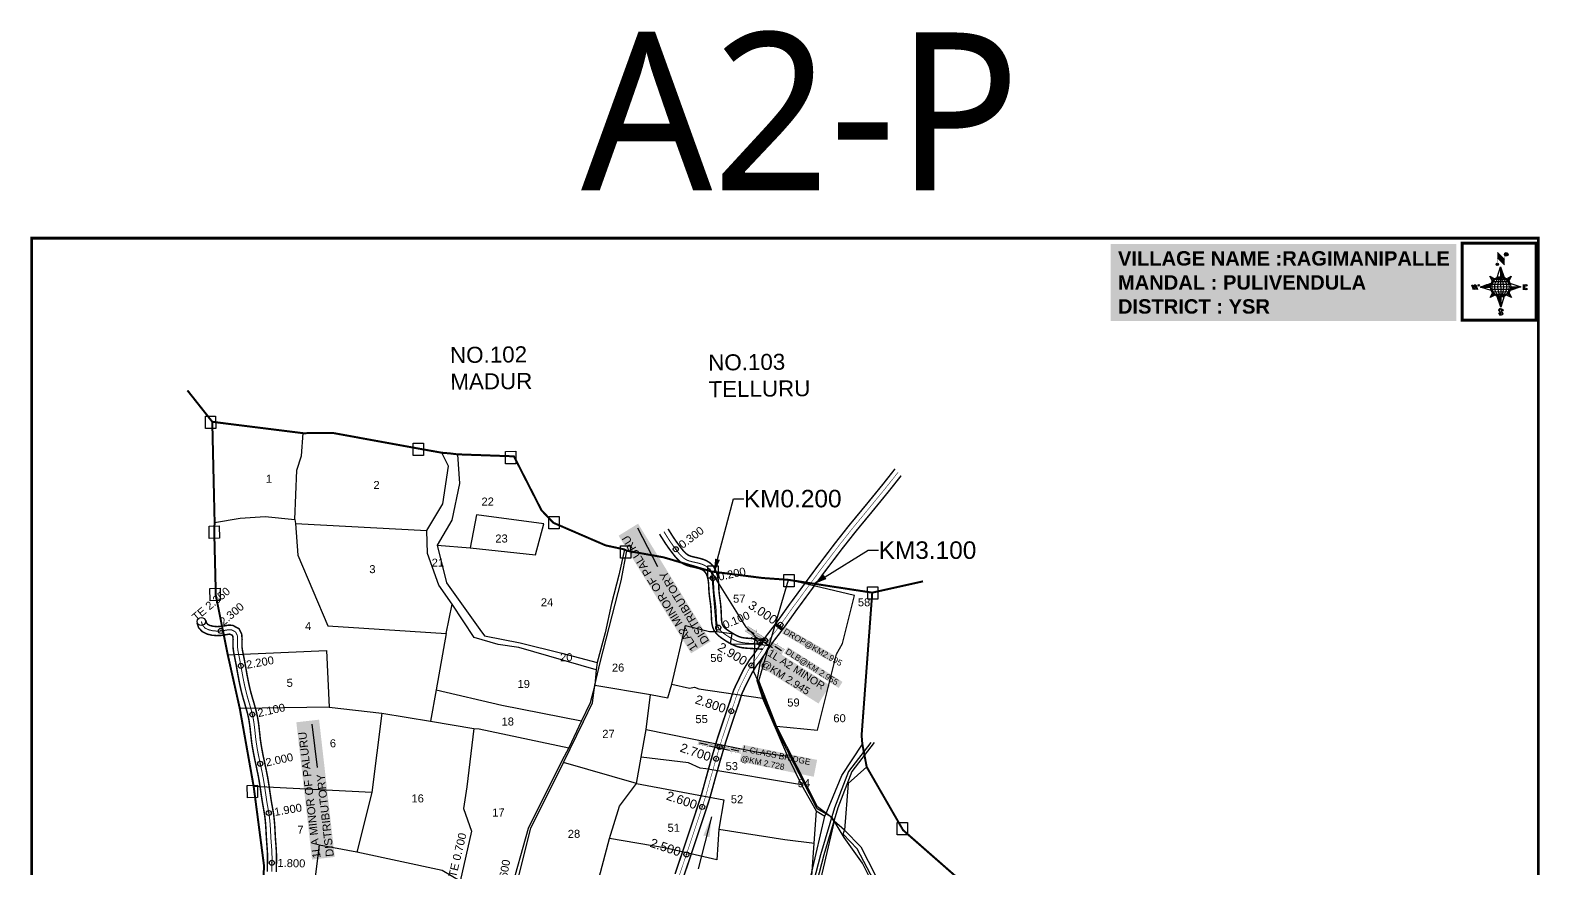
# Model space of a CAD drawing. Header units: millimetres. Extents: x 200439 to 226687, y 1597310 to 1606333.
# Drawn here: x 200439 to 203462, y 1603828 to 1605506 of the extents above; entities that cross this region are included whole.
import ezdxf
from ezdxf import colors
from ezdxf.entities.mleader import LeaderData, LeaderLine
from ezdxf.enums import TextEntityAlignment as Align
from ezdxf.math import Vec2, Vec3

# ---------------------------------------------------------------- set-up
doc = ezdxf.new("R2010")
doc.units = ezdxf.units.MM
doc.header["$PDMODE"] = 32
doc.header["$PDSIZE"] = 10
doc.linetypes.add('ACAD_ISO02W100', pattern=[15, 12, -3])
doc.linetypes.add('HIDDEN2', pattern=[0.1875, 0.125, -0.0625])
for name, color, linetype in [('AQUADUCT', 1, 'Continuous'), ('bord', 1, 'Continuous'), ('BOUNDRY STONES', 240, 'Continuous'), ('CADAS', 1, 'Continuous'), ('CANAL1', 7, 'Continuous'), ('CHANAGE', 1, 'Continuous'), ('CSMark', 72, 'Continuous'), ('PAPER SIZE', 5, 'Continuous'), ('PLOTS', 7, 'Continuous'), ('PLOTS NO', 7, 'Continuous'), ('RE REMARKS', 7, 'Continuous'), ('ROADS', 1, 'Continuous'), ('STRUCTURE', 5, 'Continuous'), ('TEXT', 1, 'Continuous'), ('text2', 7, 'Continuous'), ('VILLAGE BOUNDRY', 5, 'Continuous'), ('VILLAGE STONES', 240, 'Continuous')]:
    doc.layers.add(name, color=color, linetype=linetype)
doc.styles.add('FONT1', font='Arial')
doc.styles.get("Standard").update_dxf_attribs({"font": 'arial.ttf'})
doc.styles.add('TMS', font='trebuc.ttf')
doc.dimstyles.get("Standard").update_dxf_attribs({"dimtxt": 0.18, "dimasz": 0.18, "dimexe": 0.18, "dimexo": 0.0625, "dimgap": 0.09, "dimtad": 0, "dimtih": 1, "dimtoh": 1, "dimdec": 4, "dimzin": 0, "dimdsep": 46, "dimtxsty": 'Standard', "dimcen": 0.09, "dimadec": 0, "dimazin": 0, "dimtfac": 1, "dimtdec": 4, "dimtofl": 0, "dimtmove": 0, "dimatfit": 3, "dimfxl": 1, "dimtolj": 1, "dimtzin": 0, "dimarcsym": 0})
pattern_1 = [(267.297113149, (-8720374.938, 50637915.138), (10.5367255337, -0.497431438), [])]
pattern_2 = [(357.297113149, (-8720374.938, 50637915.138), (0.497431438, 10.5367255337), [])]

# ---------------------------------------------------------------- blocks, each defined once
blk = doc.blocks.new('DROP')
h = blk.add_hatch()
h.set_pattern_fill('ANSI31', color=1, scale=10, angle=45)
h.set_pattern_definition([(90, (-324.4107, -25.7687), (-1.25, 0), [])])
h.paths.add_polyline_path([(-9.9, -4.3), (-13.8, 4.1), (13.8, 4.1), (10.2, -4.3)])
at = {"layer": 'STRUCTURE', "color": 5, "const_width": 0.49}
blk.add_lwpolyline([(-9.9, -4.3), (-13.8, 4.1), (13.8, 4.1), (10.2, -4.3), (-9.9, -4.3)], dxfattribs=at)
at = {"layer": 'STRUCTURE', "color": 5}
blk.add_circle((0, 0), 1.33, dxfattribs=at)
blk = doc.blocks.new('*X11')
at = {"color": 0, "linetype": 'Continuous'}
for p, q in [((6321.6, 240.5), (6322.3, 241.2)), ((6321.6, 240.3), (6322.3, 241)), ((6321.6, 240.1), (6322.3, 240.8)), ((6321.6, 239.9), (6322.4, 240.7)), ((6321.6, 239.8), (6322.4, 240.6)), ((6321.6, 239.6), (6322.5, 240.5)), ((6321.6, 239.4), (6322.5, 240.3)), ((6321.6, 239.2), (6322.6, 240.2)), ((6321.7, 239.1), (6322.6, 240.1)), ((6321.8, 240.8), (6322.4, 241.4)), ((6321.8, 239), (6322.7, 240)), ((6321.8, 239), (6322.8, 239.9)), ((6321.9, 238.9), (6322.9, 239.8)), ((6322, 238.8), (6323, 239.7)), ((6322.1, 241.3), (6322.4, 241.6)), ((6322.1, 238.7), (6323.1, 239.6)), ((6322.2, 238.6), (6323.1, 239.6)), ((6322.3, 238.5), (6323.2, 239.5)), ((6322.4, 238.5), (6323.3, 239.4)), ((6322.5, 238.4), (6323.4, 239.3)), ((6322.7, 238.4), (6323.6, 239.3)), ((6322.8, 238.3), (6323.7, 239.2)), ((6322.9, 238.3), (6323.8, 239.1)), ((6323.1, 238.2), (6323.9, 239.1)), ((6323.2, 238.2), (6324, 239)), ((6323.3, 238.2), (6324.2, 239)), ((6323.5, 238.1), (6324.3, 238.9)), ((6323.7, 238.1), (6324.4, 238.9)), ((6323.8, 238.1), (6324.6, 238.8)), ((6324.1, 238.2), (6324.7, 238.8)), ((6324.3, 238.3), (6324.9, 238.8)), ((6324.6, 238.3), (6325.1, 238.8)), ((6324.8, 238.4), (6325.2, 238.8)), ((6325.1, 238.5), (6325.4, 238.8)), ((6325.4, 238.6), (6325.6, 238.8))]:
    blk.add_line(p, q, dxfattribs=at)
blk = doc.blocks.new('*X10')
at = {"color": 0, "linetype": 'Continuous'}
for p, q in [((6324.4, 240.3), (6324.5, 240.4)), ((6324.6, 240.3), (6324.8, 240.5)), ((6324.7, 240.2), (6325, 240.5)), ((6324.8, 240.2), (6325.2, 240.6)), ((6325, 240.1), (6325.5, 240.6)), ((6325.1, 240.1), (6325.6, 240.6)), ((6325.2, 240), (6325.8, 240.6)), ((6325.3, 240), (6326, 240.6)), ((6325.4, 239.9), (6326.1, 240.6)), ((6325.5, 239.8), (6326.2, 240.5)), ((6325.6, 239.8), (6326.3, 240.5)), ((6325.7, 239.7), (6326.5, 240.4)), ((6325.9, 239.6), (6326.6, 240.3)), ((6326, 239.5), (6326.7, 240.3)), ((6326, 239.4), (6326.8, 240.2)), ((6326.1, 239.3), (6327, 240.2)), ((6326.2, 239.3), (6327.1, 240.1)), ((6326.3, 239.2), (6327.1, 240)), ((6326.4, 239.1), (6327.2, 239.9)), ((6326.5, 239), (6327.3, 239.8)), ((6326.5, 238.9), (6327.4, 239.7)), ((6326.6, 238.8), (6327.5, 239.6)), ((6326.7, 238.7), (6327.5, 239.5)), ((6326.8, 238.6), (6327.6, 239.4)), ((6326.8, 238.5), (6327.7, 239.3)), ((6326.9, 238.3), (6327.8, 239.2)), ((6326.9, 238.2), (6327.9, 239.1)), ((6327, 238.1), (6327.8, 239)), ((6327, 237.9), (6327.8, 238.8)), ((6327, 237.8), (6327.8, 238.6)), ((6326.8, 236.5), (6327.4, 237)), ((6326.9, 236.8), (6327.6, 237.4)), ((6327, 237.6), (6327.8, 238.4)), ((6327, 237.4), (6327.8, 238.2)), ((6327, 237.3), (6327.8, 238)), ((6327, 237.1), (6327.8, 237.9))]:
    blk.add_line(p, q, dxfattribs=at)
blk = doc.blocks.new('H')
at = {"layer": 'bord', "extrusion": (0.000427885, 0.004792, 0.999988)}
h = blk.add_hatch(dxfattribs=at)
h.set_pattern_fill('LINE', color=8, scale=84.387686, angle=-2.7029, style=0)
h.set_pattern_definition(pattern_2)
h.paths.add_polyline_path([(-492, 786, -0.090992), (-448, 775), (-486, 912)])
h = blk.add_hatch(dxfattribs=at)
h.set_pattern_fill('LINE', color=8, scale=84.387686, angle=-92.7029, style=0)
h.set_pattern_definition(pattern_1)
h.paths.add_polyline_path([(-625, 665, -0.090992), (-615, 710), (-751, 671)])
h = blk.add_hatch(dxfattribs=at)
h.set_pattern_fill('LINE', color=8, scale=84.387686, angle=-92.7029, style=0)
h.set_pattern_definition(pattern_1)
h.paths.add_polyline_path([(-246, 647), (-372, 653, -0.090992), (-382, 609)])
h = blk.add_hatch(dxfattribs=at)
h.set_pattern_fill('LINE', color=8, scale=84.387686, angle=-2.7029, style=0)
h.set_pattern_definition(pattern_2)
h.paths.add_polyline_path([(-504, 533, -0.090992), (-549, 543), (-510, 406)])
for p, q in [((-519, 1020, -1217), (-435, 927, -1216)), ((-516, 1087, -1217), (-432, 994, -1217)), ((-627, 794, -1216), (-567, 760, -1216)), ((-627, 794, -1216), (-584, 747, -1215)), ((-599, 731, -1215), (-627, 794, -1216)), ((-538, 774, -1216), (-487, 906, -1216)), ((-487, 906, -1216), (-493, 780, -1216)), ((-487, 906, -1216), (-448, 769, -1216)), ((-421, 753, -1216), (-359, 781, -1216)), ((-359, 781, -1216), (-405, 739, -1216)), ((-359, 781, -1216), (-392, 721, -1215)), ((-865, 701, -1215), (-847, 638, -1215)), ((-847, 700, -1215), (-829, 637, -1215)), ((-829, 699, -1215), (-811, 636, -1215)), ((-829, 699, -1215), (-811, 698, -1215)), ((-811, 698, -1215), (-794, 635, -1215)), ((-752, 665, -1215), (-615, 704, -1215)), ((-752, 665, -1215), (-625, 659, -1215)), ((-619, 614, -1215), (-752, 665, -1215)), ((-639, 526, -1214), (-606, 585, -1215)), ((-399, 576, -1215), (-371, 513, -1214)), ((-246, 641, -1215), (-383, 603, -1215)), ((-379, 693, -1215), (-246, 641, -1215)), ((-373, 647, -1215), (-246, 641, -1215)), ((-213, 669, -1215), (-217, 601, -1215)), ((-197, 600, -1215), (-194, 668, -1215)), ((-639, 526, -1214), (-593, 568, -1215)), ((-577, 553, -1215), (-639, 526, -1214)), ((-511, 400, -1214), (-549, 537, -1214)), ((-460, 533, -1215), (-511, 400, -1214)), ((-505, 527, -1214), (-511, 400, -1214)), ((-371, 513, -1214), (-431, 546, -1215)), ((-371, 513, -1214), (-414, 560, -1215))]:
    blk.add_line(p, q, dxfattribs=at)
at = {"layer": 'bord', "color": 8, "linetype": 'ByBlock', "extrusion": (0.000427885, 0.004792, 0.999988)}
for p, q in [((-493, 780, -1216), (-505, 527, -1214)), ((-373, 647, -1215), (-625, 659, -1215)), ((-378, 616, -1215), (-623, 628, -1215)), ((-375, 679, -1215), (-620, 691, -1215)), ((-392, 585, -1215), (-611, 595, -1215)), ((-386, 711, -1215), (-605, 722, -1215)), ((-411, 744, -1216), (-578, 752, -1216)), ((-420, 555, -1215), (-587, 562, -1215))]:
    blk.add_line(p, q, dxfattribs=at)
at = {"layer": 'bord', "extrusion": (0.000427885, 0.004792, 0.999988), "elevation": -1212}
for points, const_width in [([(-530, 950, 1), (-520, 939, 1)], 14.8), ([(-414, 1073, 1), (-398, 1058, 1)], 22.3), ([(-776, 697, 1), (-769, 690, 1)], 8.9), ([(-180, 618, 1), (-173, 611, 1)], 9.79), ([(-178, 667, 1), (-171, 660, 1)], 9.79), ([(-525, 322, 1), (-533, 329, 1)], 11.1), ([(-490, 362, 1), (-498, 369, 1)], 11.1)]:
    blk.add_lwpolyline(points, format="xyb", close=True, dxfattribs=dict(at, const_width=const_width))
for points, const_width in [([(-522, 960), (-516, 1093)], 1.61), ([(-434, 933), (-428, 1066)], 1.61), ([(-870, 707), (-846, 706)], 0.642), ([(-829, 643), (-855, 644)], 0.642), ([(-829, 643), (-821, 678)], 0.642), ([(-811, 642), (-784, 641)], 0.642), ([(-793, 641), (-782, 694)], 0.642), ([(-177, 605), (-226, 607)], 0.706), ([(-223, 676), (-174, 673)], 0.706), ([(-195, 645), (-185, 644)], 0.706)]:
    blk.add_lwpolyline(points, dxfattribs=dict(at, const_width=const_width))
for points in [[(-537, 317), (-531, 310), (-520, 307), (-505, 307), (-494, 310), (-486, 318), (-487, 326), (-491, 333), (-494, 336), (-503, 341), (-522, 347), (-530, 352), (-534, 355), (-537, 363), (-537, 373), (-530, 381), (-520, 384), (-504, 384), (-493, 380), (-487, 373)], [(-522, 348), (-526, 354), (-528, 361), (-528, 371), (-526, 375), (-521, 381), (-515, 384)], [(-505, 307), (-499, 312), (-497, 319), (-497, 327), (-501, 335), (-509, 343)]]:
    blk.add_lwpolyline(points, dxfattribs=at)
at = {"layer": 'bord', "extrusion": (0.000427885, 0.004792, 0.999988)}
for centre, radius in [((-525, 944, -1212), 14.8), ((-406, 1065, -1212), 22.3), ((-498, 659, -1212), 127), ((-773, 694, -1212), 8.9), ((-177, 615, -1212), 9.79), ((-174, 663, -1212), 9.79), ((-529, 325, -1212), 11.1), ((-494, 365, -1212), 11.1)]:
    blk.add_circle(centre, radius, dxfattribs=at)
at = {"layer": 'bord', "color": 8, "linetype": 'ByBlock', "extrusion": (0.000427885, 0.004792, 0.999988)}
for centre, radius, start, end in [((-482, 658, -1212), 128, 94.9254, 259.6691), ((-437, 656, -1212), 141, 113.2864, 241.308), ((-316, 651, -1212), 222, 142.5892, 212.0053), ((-560, 662, -1212), 141, 293.2864, 61.308), ((-681, 668, -1212), 222, 322.5892, 32.0053), ((-515, 660, -1212), 128, 274.9254, 79.6691)]:
    blk.add_arc(centre, radius, start, end, dxfattribs=at)
at = {"layer": 'bord', "extrusion": (0.000427885, 0.004792, 0.999988)}
for points in [[(-516, 1093, -1212), (-431, 1000, -1212), (-519, 1026, -1212), (-434, 933, -1212)], [(-864, 707, -1212), (-846, 706, -1212), (-846, 644, -1212), (-829, 643, -1212)], [(-829, 705, -1212), (-811, 704, -1212), (-811, 642, -1212), (-793, 641, -1212)], [(-193, 674, -1212), (-197, 606, -1212), (-213, 675, -1212), (-216, 607, -1212)]]:
    blk.add_solid(points, dxfattribs=at)
at = {"layer": 'bord', "extrusion": (0.000427885, 0.004792, 0.999988), "xscale": 7.977342409717546, "yscale": 7.977342409717546, "zscale": 7.977342409717546, "rotation": 138.0840426661453}
for name, p in [('*X10', (38301, -31929, -1212)), ('*X11', (38314, -31951, -1212))]:
    blk.add_blockref(name, p, dxfattribs=at)
blk = doc.blocks.new('SLB')
at = {"layer": 'STRUCTURE'}
h = blk.add_hatch(dxfattribs=at)
h.set_pattern_fill('DOTS', color=6, scale=20, angle=320.3722, style=0)
h.set_pattern_definition([(320.372247934, (-159.4327, -72.9564), (1.2786241598, 0.5641323054), [0, -1.25])])
h.paths.add_polyline_path([(769699.5, 1706871.1), (769699.5, 1706861.1), (769729.1, 1706861.1), (769732.1, 1706863.1), (769792.1, 1706863.1), (769795.1, 1706861.1), (769824.7, 1706861.1), (769824.7, 1706871.1), (769795.1, 1706871.1), (769792.1, 1706869.1), (769732.1, 1706869.1), (769729.1, 1706871.1)])
at = {"layer": 'STRUCTURE', "color": 6, "linetype": 'ACAD_ISO02W100', "ltscale": 0.5, "const_width": 0.5}
for points in [[(769699.5, 1706871.1), (769729.1, 1706871.1)], [(769699.5, 1706861.1), (769729.1, 1706861.1)], [(769795.1, 1706871.1), (769824.7, 1706871.1)], [(769795.1, 1706861.1), (769824.7, 1706861.1)]]:
    blk.add_lwpolyline(points, dxfattribs=at)
at = {"layer": 'STRUCTURE', "color": 6, "const_width": 0.628}
for points in [[(769726.1, 1706877.1), (769726.1, 1706873.1), (769732.1, 1706869.1), (769792.1, 1706869.1), (769798.1, 1706873.1), (769798.1, 1706877.1)], [(769726.1, 1706855.1), (769726.1, 1706859.1), (769732.1, 1706863.1), (769792.1, 1706863.1), (769798.1, 1706859.1), (769798.1, 1706855.1)]]:
    blk.add_lwpolyline(points, dxfattribs=at)
at = {"layer": 'STRUCTURE', "color": 6}
blk.add_lwpolyline([(769732.1, 1706863.1), (769792.1, 1706863.1)], dxfattribs=at)
blk.add_lwpolyline([(769732.1, 1706863.1), (769792.1, 1706863.1)], dxfattribs=at)
at = {"layer": 'STRUCTURE', "color": 0}
blk.add_circle((769762.1, 1706866.1), 1.24, dxfattribs=at)
for points in [[(769703.8, 1706866), (769726.7, 1706866)], [(769818.6, 1706865.8), (769795.7, 1706865.8)]]:
    blk.add_leader(points, dimstyle='Standard', override={"dimasz": 10, "dimgap": 0.09, "dimtad": 0}, dxfattribs=at)
blk = doc.blocks.new('OT')
at = {"layer": 'STRUCTURE', "color": 190}
for points, const_width in [([(769775.2, 1706601.8), (769775.2, 1706597.8), (769769.2, 1706593.8), (769761.8, 1706593.8), (769754.4, 1706593.8), (769748.4, 1706597.8), (769748.4, 1706601.8)], 0.5), ([(769751.4, 1706595.8), (769729.4, 1706595.8)], 0.5), ([(769751.4, 1706579), (769729.4, 1706579)], 0.5), ([(769748.4, 1706573), (769748.4, 1706577), (769754.4, 1706581), (769761.8, 1706581), (769761.8, 1706581), (769761.8, 1706581), (769769.2, 1706581), (769775.2, 1706577), (769775.2, 1706573)], 0.5), ([(769761.8, 1706593.8), (769761.8, 1706581)], 2.5)]:
    blk.add_lwpolyline(points, dxfattribs=dict(at, const_width=const_width))
at = {"layer": 'STRUCTURE', "color": 0}
blk.add_circle((769761.8, 1706587.4), 1.87, dxfattribs=at)
blk.add_leader([(769732.6, 1706587.4), (769753.8, 1706587.4)], dimstyle='Standard', override={"dimasz": 10, "dimgap": 0.09, "dimtad": 0}, dxfattribs=at)
blk = doc.blocks.new('DLB')
at = {"layer": 'STRUCTURE'}
h = blk.add_hatch(dxfattribs=at)
h.set_pattern_fill('DOTS', color=6, scale=20, angle=320.3722, style=0)
h.set_pattern_definition([(320.372247934, (0, 0), (1.2786241598, 0.5641323054), [0, -1.25])])
h.paths.add_polyline_path([(769699.5, 1706950), (769699.5, 1706934), (769729.1, 1706934), (769732.1, 1706936), (769792.1, 1706936), (769795.1, 1706934), (769824.7, 1706934), (769824.7, 1706950), (769795.1, 1706950), (769792.1, 1706948), (769732.1, 1706948), (769729.1, 1706950)])
at = {"layer": 'STRUCTURE', "color": 6, "linetype": 'ACAD_ISO02W100', "ltscale": 0.5, "const_width": 0.5}
for points in [[(769699.5, 1706950), (769729.1, 1706950)], [(769795.1, 1706950), (769824.7, 1706950)], [(769699.5, 1706934), (769729.1, 1706934)], [(769795.1, 1706934), (769824.7, 1706934)]]:
    blk.add_lwpolyline(points, dxfattribs=at)
at = {"layer": 'STRUCTURE', "color": 6, "const_width": 0.628}
for points in [[(769726.1, 1706956), (769726.1, 1706952), (769732.1, 1706948), (769792.1, 1706948), (769798.1, 1706952), (769798.1, 1706956)], [(769726.1, 1706928), (769726.1, 1706932), (769732.1, 1706936), (769792.1, 1706936), (769798.1, 1706932), (769798.1, 1706928)], [(769732.1, 1706942), (769792.1, 1706942)]]:
    blk.add_lwpolyline(points, dxfattribs=at)
at = {"layer": 'STRUCTURE', "color": 6}
blk.add_lwpolyline([(769732.1, 1706936), (769792.1, 1706936)], dxfattribs=at)
blk.add_lwpolyline([(769732.1, 1706936), (769792.1, 1706936)], dxfattribs=at)
at = {"layer": 'STRUCTURE', "color": 0}
blk.add_circle((769762.1, 1706942), 1.8, dxfattribs=at)
for points in [[(769703.8, 1706942), (769726.7, 1706942)], [(769818.6, 1706942), (769795.7, 1706942)]]:
    blk.add_leader(points, dimstyle='Standard', override={"dimasz": 10, "dimgap": 0.09, "dimtad": 0}, dxfattribs=at)

msp = doc.modelspace()

# ---------------------------------------------------------------- linework, layer by layer
at = {"color": 5, "const_width": 5.6}
msp.add_lwpolyline([(200442, 1605089.7), (203459.2, 1605089.7), (203459.2, 1600748.8), (200442, 1600748.8)], close=True, dxfattribs=at)
at = {"layer": 'BOUNDRY STONES'}
for points in [[(200790, 1604733.5), (200810.5, 1604733.7), (200810.7, 1604709), (200790.3, 1604708.8)], [(201206, 1604679.5), (201226.4, 1604679.7), (201226.7, 1604654.9), (201206.2, 1604654.7)], [(201391, 1604662.9), (201411.4, 1604663.2), (201411.7, 1604638.4), (201391.2, 1604638.2)], [(200797.3, 1604513.6), (200817.8, 1604513.8), (200818.1, 1604489.1), (200797.6, 1604488.9)], [(201477.8, 1604532.6), (201498.2, 1604532.8), (201498.5, 1604508.1), (201478, 1604507.8)], [(201621.1, 1604474), (201641.5, 1604474.2), (201641.8, 1604449.5), (201621.3, 1604449.3)], [(201796, 1604433.9), (201816.5, 1604434.2), (201816.7, 1604409.4), (201796.3, 1604409.2)], [(201948.3, 1604416.4), (201968.7, 1604416.6), (201969, 1604391.9), (201948.5, 1604391.6)], [(202116.1, 1604392), (202136.5, 1604392.2), (202136.8, 1604367.5), (202116.3, 1604367.2)], [(200799.2, 1604388.8), (200819.7, 1604389.1), (200819.9, 1604364.3), (200799.5, 1604364.1)], [(200873.8, 1603994.6), (200894.2, 1603994.8), (200894.5, 1603970), (200874, 1603969.8)], [(202175.1, 1603920.1), (202195.6, 1603920.4), (202195.8, 1603895.6), (202175.4, 1603895.4)]]:
    msp.add_lwpolyline(points, close=True, dxfattribs=at)
for points in [[(202122.7, 1604080.1), (202077.6, 1604022.5), (202049.4, 1603949.6), (202021.5, 1603855.4), (201988.6, 1603726.9), (201972, 1603634.7), (201935.8, 1603456.5), (201894.7, 1603268.5), (201837.6, 1603020.1), (201795.7, 1602861.1), (201742.7, 1602680.8), (201718.5, 1602603.7), (201663.1, 1602466.4), (201611.6, 1602363.4), (201568, 1602255), (201499.2, 1602102.3), (201432.3, 1601965.1), (201394, 1601894.4), (201324.1, 1601789.2), (201291.3, 1601710.9), (201247, 1601655.2)], [(202129.4, 1604080.3), (202084.3, 1604022.6), (202056.2, 1603949.8), (202028.2, 1603855.6), (201995.3, 1603727.1), (201978.7, 1603634.9), (201942.5, 1603456.6), (201901.5, 1603268.6), (201844.3, 1603020.2), (201802.4, 1602861.3), (201749.5, 1602681), (201725.3, 1602603.9), (201669.8, 1602466.6), (201618.3, 1602363.5), (201574.8, 1602255.2), (201505.9, 1602102.5), (201439, 1601965.2), (201400.8, 1601894.5), (201330.8, 1601789.4), (201298.1, 1601711.1), (201253.8, 1601655.4)]]:
    msp.add_lwpolyline(points, dxfattribs=at)
at = {"layer": 'CANAL1', "color": 200, "const_width": 3}
for points in [[(201730.4, 1603817.2), (201751.3, 1603878.9), (201768.7, 1603931.4), (201782.9, 1603974.4), (201794.1, 1604015.2), (201803.4, 1604048.7), (201815.7, 1604089.9), (201832.8, 1604141), (201840.4, 1604162.5), (201847.6, 1604184.7), (201853.5, 1604197.7), (201868.1, 1604227.2), (201879.4, 1604245.7), (201886.9, 1604255.1), (201898.2, 1604271.7), (201913.1, 1604293.6), (201934.1, 1604320.9), (201958.2, 1604354.9), (201989.7, 1604397.7), (202014.8, 1604431.7), (202049.9, 1604478), (202078.9, 1604514.8), (202113.3, 1604556.4), (202146.2, 1604596.7), (202170.8, 1604627.9)], [(201747.4, 1603811.3), (201768.3, 1603873.1), (201785.8, 1603925.7), (201800.1, 1603969.2), (201811.4, 1604010.4), (201820.7, 1604043.7), (201832.9, 1604084.5), (201849.8, 1604135.1), (201857.4, 1604156.7), (201864.4, 1604178.1), (201869.8, 1604189.9), (201883.9, 1604218.5), (201894.2, 1604235.4), (201901.4, 1604244.4), (201913, 1604261.5), (201927.7, 1604283), (201948.6, 1604310.3), (201972.8, 1604344.3), (202004.2, 1604387), (202029.2, 1604420.9), (202064.1, 1604467), (202092.9, 1604503.5), (202127.2, 1604545), (202160.2, 1604585.4), (202183.1, 1604614.4)]]:
    msp.add_lwpolyline(points, dxfattribs=at)
at = {"layer": 'CANAL1', "color": 1, "linetype": 'HIDDEN2', "ltscale": 4, "const_width": 1}
msp.add_lwpolyline([(201738.9, 1603814.2), (201759.8, 1603876), (201777.2, 1603928.5), (201791.5, 1603971.8), (201802.7, 1604012.8), (201812.1, 1604046.2), (201824.3, 1604087.2), (201841.3, 1604138), (201848.9, 1604159.6), (201856, 1604181.4), (201861.6, 1604193.8), (201876, 1604222.8), (201886.8, 1604240.5), (201894.1, 1604249.8), (201905.6, 1604266.6), (201920.4, 1604288.3), (201941.4, 1604315.6), (201965.5, 1604349.6), (201997, 1604392.4), (202022, 1604426.3), (202057, 1604472.5), (202085.9, 1604509.1), (202120.2, 1604550.7), (202153.2, 1604591.1), (202177, 1604621.1)], dxfattribs=at)
at = {"layer": 'CANAL1', "color": 200, "linetype": 'ByBlock', "ltscale": 40, "const_width": 3}
for points in [[(201906.3, 1604267), (201901.4, 1604267.3), (201896.5, 1604267.6), (201891.6, 1604268), (201886.7, 1604268.3), (201881.8, 1604268.6), (201876.7, 1604268.9), (201871.5, 1604269.3), (201866.1, 1604269.9), (201860.5, 1604270.9), (201854.8, 1604272.4), (201849.6, 1604274.3), (201844.5, 1604276.6), (201839.7, 1604279.2), (201835.1, 1604281.9), (201830.4, 1604284.9), (201826.1, 1604287.7), (201821.4, 1604291), (201816.8, 1604294.7), (201812.4, 1604299.3), (201808.3, 1604305.2), (201806, 1604310.7), (201804.5, 1604316.7), (201803.7, 1604322.6), (201803.4, 1604328.2), (201803.2, 1604332.9), (201803, 1604338.4), (201802.7, 1604343.2), (201802.4, 1604347.9), (201802, 1604352.6), (201801.5, 1604357.1), (201800.9, 1604362), (201800.2, 1604366.8), (201799.5, 1604371.8), (201798.9, 1604376.9), (201798.4, 1604382.3), (201798.1, 1604387.3), (201797.9, 1604392.2), (201797.7, 1604396.9), (201797.3, 1604401.4), (201796.6, 1604406.2), (201795.8, 1604410), (201794.6, 1604414), (201793.1, 1604417.5), (201791.3, 1604420.5), (201788.9, 1604423.3), (201787, 1604424.8), (201784, 1604426.5), (201780.3, 1604428), (201776.1, 1604429.3), (201772.7, 1604430.1), (201766.7, 1604431.5), (201761.5, 1604432.6), (201756.1, 1604434.1), (201750.6, 1604436.1), (201746.4, 1604438.2), (201740.2, 1604442.6), (201735.8, 1604446.7), (201732, 1604450.9), (201728.5, 1604455.2), (201726, 1604458.4), (201722.2, 1604463.4), (201719.2, 1604467.4), (201716.2, 1604471.5), (201713.3, 1604475.7), (201710.9, 1604479.2), (201707.7, 1604484.2), (201705.1, 1604488.4), (201702.4, 1604492.6), (201699.8, 1604496.7), (201699.4, 1604497.3)], [(201907.7, 1604286.9), (201902.8, 1604287.3), (201897.9, 1604287.6), (201893, 1604287.9), (201888, 1604288.3), (201883.1, 1604288.6), (201878.1, 1604288.9), (201873.4, 1604289.2), (201868.9, 1604289.7), (201864.7, 1604290.4), (201860.7, 1604291.5), (201857.2, 1604292.8), (201853.4, 1604294.5), (201849.6, 1604296.6), (201845.6, 1604299), (201841.2, 1604301.8), (201837.3, 1604304.3), (201833.5, 1604306.9), (201830.3, 1604309.5), (201827.9, 1604312), (201826, 1604314.8), (201825, 1604317.1), (201824.2, 1604320.5), (201823.6, 1604324.5), (201823.3, 1604329.2), (201823.2, 1604333.7), (201822.9, 1604339.3), (201822.7, 1604344.4), (201822.3, 1604349.4), (201821.9, 1604354.5), (201821.4, 1604359.4), (201820.7, 1604364.6), (201820, 1604369.5), (201819.4, 1604374.4), (201818.8, 1604379.1), (201818.4, 1604383.8), (201818.1, 1604388.3), (201817.9, 1604393.2), (201817.6, 1604398.3), (201817.2, 1604403.6), (201816.3, 1604409.7), (201815.2, 1604415), (201813.4, 1604420.9), (201810.9, 1604426.6), (201807.6, 1604432.2), (201802.8, 1604437.8), (201798.2, 1604441.4), (201792.7, 1604444.5), (201787.1, 1604446.8), (201781.5, 1604448.5), (201777.3, 1604449.6), (201771, 1604451), (201766.4, 1604452), (201762.2, 1604453.2), (201758.6, 1604454.5), (201756.7, 1604455.5), (201752.8, 1604458.2), (201750, 1604460.8), (201747.1, 1604464), (201744.1, 1604467.6), (201741.9, 1604470.6), (201738.2, 1604475.4), (201735.3, 1604479.3), (201732.5, 1604483.1), (201729.8, 1604487), (201727.6, 1604490.2), (201724.6, 1604494.9), (201722, 1604499), (201719.4, 1604503.2), (201716.7, 1604507.5), (201716.5, 1604507.8)], [(200913.9, 1603821.9), (200914, 1603829.7), (200914.1, 1603833.9), (200914.4, 1603845.3), (200914.4, 1603853), (200914.3, 1603858.4), (200913.7, 1603868.1), (200913.1, 1603875.8), (200912.6, 1603883), (200912, 1603891.7), (200911.6, 1603899.6), (200911.2, 1603907.4), (200910.7, 1603915.1), (200910.1, 1603922.6), (200909, 1603932.2), (200908.2, 1603937.6), (200906.9, 1603945.2), (200904.9, 1603956.4), (200904.1, 1603960.8), (200902.9, 1603968.6), (200901.7, 1603976.5), (200900.6, 1603984.2), (200899.5, 1603991.9), (200898.3, 1603999.6), (200897.3, 1604005.7), (200895.6, 1604014.7), (200894, 1604022.3), (200892.4, 1604029.9), (200890.8, 1604037.6), (200889.1, 1604045.3), (200887.5, 1604053.1), (200886, 1604060.9), (200884.5, 1604068.8), (200882.8, 1604079.6), (200882.2, 1604084.7), (200881.3, 1604092.6), (200880.4, 1604100.4), (200879.6, 1604108.2), (200878.6, 1604115.8), (200877.5, 1604123.3), (200876.6, 1604128.6), (200874.5, 1604137.9), (200872.5, 1604145.2), (200870.4, 1604152.6), (200868.2, 1604160.1), (200865.9, 1604167.8), (200863.6, 1604176.3), (200861.8, 1604183.3), (200860, 1604191.2), (200858.3, 1604199.1), (200856.8, 1604206.9), (200855.3, 1604214.8), (200853.9, 1604222.5), (200852.6, 1604230.2), (200851.2, 1604237.8), (200849.7, 1604245.4), (200848.7, 1604250.3), (200846.7, 1604260.7), (200845.5, 1604269.1), (200845.1, 1604276.8), (200845.5, 1604286.5), (200845, 1604292.4), (200843.8, 1604294.9), (200839.7, 1604297), (200836.9, 1604297.1), (200831, 1604296.1), (200821.6, 1604294.6), (200812.7, 1604294.3), (200803.4, 1604295), (200793.6, 1604297.3), (200783.8, 1604302.1), (200776.5, 1604310), (200773.3, 1604319.8)], [(200931.9, 1603821.5), (200932, 1603829.3), (200932.1, 1603833.6), (200932.4, 1603845.1), (200932.4, 1603853.1), (200932.2, 1603859.1), (200931.7, 1603869.3), (200931.1, 1603877.2), (200930.5, 1603884.3), (200930, 1603892.7), (200929.6, 1603900.5), (200929.2, 1603908.4), (200928.7, 1603916.4), (200928, 1603924.4), (200926.9, 1603934.6), (200926, 1603940.5), (200924.6, 1603948.4), (200922.6, 1603959.5), (200921.9, 1603963.7), (200920.7, 1603971.4), (200919.6, 1603979.1), (200918.4, 1603986.8), (200917.3, 1603994.6), (200916.1, 1604002.5), (200915, 1604008.8), (200913.2, 1604018.2), (200911.7, 1604026), (200910, 1604033.7), (200908.4, 1604041.4), (200906.7, 1604049), (200905.1, 1604056.6), (200903.7, 1604064.2), (200902.3, 1604071.8), (200900.7, 1604082.1), (200900, 1604086.9), (200899.2, 1604094.6), (200898.3, 1604102.4), (200897.5, 1604110.3), (200896.5, 1604118.2), (200895.3, 1604126.2), (200894.2, 1604132.2), (200891.9, 1604142.2), (200889.9, 1604150), (200887.7, 1604157.6), (200885.5, 1604165.2), (200883.3, 1604172.7), (200881, 1604180.9), (200879.3, 1604187.6), (200877.6, 1604195.1), (200876, 1604202.7), (200874.5, 1604210.3), (200873, 1604218), (200871.7, 1604225.7), (200870.3, 1604233.4), (200868.9, 1604241.2), (200867.4, 1604248.8), (200866.4, 1604253.8), (200864.4, 1604263.7), (200863.4, 1604270.8), (200863.2, 1604276.9), (200863.5, 1604286.9), (200862.7, 1604297.2), (200857.3, 1604308.2), (200844.2, 1604315), (200835.5, 1604315.1), (200828.2, 1604313.8), (200819.8, 1604312.6), (200813.1, 1604312.3), (200806.2, 1604312.9), (200799.7, 1604314.4), (200794.7, 1604316.8), (200792.4, 1604319.4), (200790.4, 1604325.3)]]:
    msp.add_lwpolyline(points, dxfattribs=at)
at = {"layer": 'CANAL1', "color": 1, "linetype": 'HIDDEN2', "ltscale": 25, "const_width": 2}
msp.add_lwpolyline([(201907, 1604276.9), (201902.1, 1604277.3), (201897.2, 1604277.6), (201892.3, 1604278), (201887.4, 1604278.3), (201882.5, 1604278.6), (201877.4, 1604278.9), (201872.4, 1604279.3), (201867.5, 1604279.8), (201862.6, 1604280.7), (201857.8, 1604281.9), (201853.4, 1604283.5), (201848.9, 1604285.5), (201844.6, 1604287.9), (201840.3, 1604290.5), (201835.8, 1604293.3), (201831.7, 1604296), (201827.5, 1604299), (201823.5, 1604302.1), (201820.1, 1604305.6), (201817.1, 1604310), (201815.5, 1604313.9), (201814.3, 1604318.6), (201813.7, 1604323.6), (201813.4, 1604328.7), (201813.2, 1604333.3), (201813, 1604338.8), (201812.7, 1604343.8), (201812.4, 1604348.7), (201811.9, 1604353.5), (201811.4, 1604358.3), (201810.8, 1604363.3), (201810.1, 1604368.2), (201809.5, 1604373.1), (201808.9, 1604378), (201808.4, 1604383), (201808.1, 1604387.8), (201807.9, 1604392.7), (201807.6, 1604397.6), (201807.2, 1604402.5), (201806.5, 1604408), (201805.5, 1604412.5), (201804, 1604417.4), (201802, 1604422.1), (201799.4, 1604426.3), (201795.8, 1604430.5), (201792.6, 1604433.1), (201788.3, 1604435.5), (201783.7, 1604437.4), (201778.8, 1604438.9), (201775, 1604439.9), (201768.8, 1604441.2), (201763.9, 1604442.3), (201759.2, 1604443.6), (201754.6, 1604445.3), (201751.6, 1604446.9), (201746.5, 1604450.4), (201742.9, 1604453.8), (201739.5, 1604457.5), (201736.3, 1604461.4), (201733.9, 1604464.5), (201730.2, 1604469.4), (201727.2, 1604473.3), (201724.4, 1604477.3), (201721.6, 1604481.3), (201719.3, 1604484.7), (201716.2, 1604489.5), (201713.5, 1604493.7), (201710.9, 1604497.9), (201708.3, 1604502.1), (201708, 1604502.5)], dxfattribs=at)
at = {"layer": 'CANAL1', "color": 1, "linetype": 'HIDDEN2', "ltscale": 40, "const_width": 2}
msp.add_lwpolyline([(200922.9, 1603821.7), (200923, 1603829.5), (200923.1, 1603833.7), (200923.4, 1603845.2), (200923.4, 1603853.1), (200923.2, 1603858.7), (200922.7, 1603868.7), (200922.1, 1603876.5), (200921.5, 1603883.6), (200921, 1603892.2), (200920.6, 1603900), (200920.2, 1603907.9), (200919.7, 1603915.7), (200919.1, 1603923.5), (200917.9, 1603933.4), (200917.1, 1603939.1), (200915.7, 1603946.8), (200913.7, 1603957.9), (200913, 1603962.2), (200911.8, 1603970), (200910.7, 1603977.8), (200909.5, 1603985.5), (200908.4, 1603993.3), (200907.2, 1604001), (200906.1, 1604007.3), (200904.4, 1604016.5), (200902.9, 1604024.1), (200901.2, 1604031.8), (200899.6, 1604039.5), (200897.9, 1604047.2), (200896.3, 1604054.8), (200894.8, 1604062.5), (200893.4, 1604070.3), (200891.8, 1604080.9), (200891.1, 1604085.8), (200890.2, 1604093.6), (200889.4, 1604101.4), (200888.5, 1604109.2), (200887.6, 1604117), (200886.4, 1604124.7), (200885.4, 1604130.4), (200883.2, 1604140), (200881.2, 1604147.6), (200879, 1604155.1), (200876.8, 1604162.7), (200874.6, 1604170.2), (200872.3, 1604178.6), (200870.6, 1604185.5), (200868.8, 1604193.2), (200867.2, 1604200.9), (200865.6, 1604208.6), (200864.2, 1604216.4), (200862.8, 1604224.1), (200861.4, 1604231.8), (200860, 1604239.5), (200858.6, 1604247.1), (200857.6, 1604252.1), (200855.5, 1604262.2), (200854.5, 1604269.9), (200854.1, 1604276.8), (200854.5, 1604286.7), (200853.9, 1604294.8), (200850.5, 1604301.6), (200841.9, 1604306), (200836.2, 1604306.1), (200829.6, 1604304.9), (200820.7, 1604303.6), (200812.9, 1604303.3), (200804.8, 1604304), (200796.6, 1604305.9), (200789.3, 1604309.4), (200784.4, 1604314.7), (200781.9, 1604322.5)], dxfattribs=at)
at = {"layer": 'CSMark', "color": 3, "linetype": 'Continuous'}
msp.add_circle((200781.9, 1604322.5), 8.26, dxfattribs=at)
at = {"layer": 'CSMark'}
for p in [(201731.9, 1604467.2), (201806.2, 1604409.4), (200821.1, 1604303.7), (201817, 1604310.3), (200861.1, 1604233.7), (200884, 1604136.5), (200899.9, 1604037.8), (200917, 1603939.3), (200923.2, 1603839.6)]:
    msp.add_point(p, dxfattribs=at)
at = {"layer": 'PLOTS'}
for points in [[(200808.5, 1604520.7), (200859.3, 1604529.2), (200909.6, 1604532.4), (200969.2, 1604526.8), (200972.8, 1604625.2), (200982.3, 1604654.3), (200985.8, 1604699.4)], [(200969.2, 1604526.8), (200970.1, 1604518.8), (200974.8, 1604455.6), (201034.9, 1604314.1), (201272.4, 1604298.3), (201284.4, 1604357.3), (201257.5, 1604395.5), (201234.9, 1604458.5), (201233.4, 1604504.7), (201265.5, 1604558), (201276.6, 1604633.1), (201263.6, 1604660.3)], [(201294.6, 1604657.1), (201299.1, 1604598.7), (201283.7, 1604525.4), (201254.3, 1604475.3), (201272.9, 1604400), (201339.5, 1604306.2), (201349.1, 1604293.9), (201420.1, 1604279.7), (201503.6, 1604259.4), (201574.6, 1604240.2)], [(200970.1, 1604518.8), (201233.4, 1604504.7)], [(201254.3, 1604475.3), (201320.2, 1604470.1), (201451.1, 1604456.2), (201467.4, 1604517.8), (201332.7, 1604535.7), (201320.2, 1604470.1)], [(200900.8, 1603712.5), (200997.1, 1603705.1), (201046.8, 1603701.1), (201290.7, 1603671.9), (201320, 1603669.8), (201389.2, 1603662.5), (201410.8, 1603786.7), (201441.8, 1603908.6), (201507.1, 1604040.5), (201547.4, 1604122.1), (201565, 1604159.7), (201569.7, 1604194.9), (201580.2, 1604240.2), (201622.7, 1604403.6), (201633.8, 1604464.2)], [(201628.9, 1604466.8), (201617.8, 1604415.6), (201603.1, 1604358.3), (201590.6, 1604299.6), (201574.6, 1604240.2), (201572.2, 1604225.8), (201569.7, 1604194.9), (201560.4, 1604160), (201543.1, 1604123.6), (201517.6, 1604069.9), (201503.7, 1604043.5), (201436.3, 1603908), (201399.4, 1603777.8)], [(201803.1, 1604422.6), (201813.1, 1604302.5)], [(201569.7, 1604194.9), (201681.1, 1604176.1), (201716, 1604170), (201724, 1604196.8), (201751.4, 1604314.8), (201799.4, 1604302.4), (201813.1, 1604302.5), (201843.9, 1604298.3), (201840.8, 1604277.9), (201896.1, 1604277.3), (201918.9, 1604274.2), (201957.5, 1604405.9)], [(201933.7, 1604113.3), (202015.7, 1604105.1), (202053.5, 1604257.2), (202066, 1604278.5), (202089.6, 1604374.5), (201957.5, 1604405.9)], [(201572.2, 1604225.8), (201417.7, 1604270.8), (201376.2, 1604276.5), (201328.3, 1604290.7), (201284.4, 1604357.3)], [(201272.4, 1604298.3), (201251.8, 1604185.6), (201240.6, 1604123.3)], [(201918.9, 1604274.2), (201900.4, 1604238.6), (201894.4, 1604204.4), (201902.5, 1604179.5), (201905.3, 1604168.8), (201955.8, 1604053.2), (201983.4, 1603995.7), (202012.9, 1603943.9), (202030.4, 1603933)], [(202069.5, 1603905), (202049, 1603922.7), (202042.1, 1603931.3), (202015.4, 1603951.8), (201933.7, 1604113.3), (201898, 1604204.1), (201918.9, 1604274.2)], [(200834.8, 1604255.9), (201032.4, 1604264.7), (201037.6, 1604150.9), (200858.8, 1604148.7)], [(201251.8, 1604185.6), (201383.5, 1604155.4), (201543.1, 1604123.6)], [(201724, 1604196.8), (201759.2, 1604189.1), (201769.3, 1604191.1), (201777.8, 1604187.6), (201905.3, 1604168.8)], [(201037.6, 1604150.9), (201143.1, 1604138.8), (201240.6, 1604123.3), (201327.7, 1604108.7), (201338.4, 1604107.8), (201517.6, 1604069.9)], [(201386.4, 1603635.6), (201497.7, 1603616.9), (201489.8, 1603547.9), (201470.3, 1603427.6), (201607.1, 1603403), (201648.7, 1603397.4), (201672.2, 1603529.7), (201716.8, 1603742.4), (201566.6, 1603764.8), (201598.9, 1603888.4), (201619, 1603953), (201653.4, 1603998.3), (201662.3, 1604050.7), (201672.4, 1604106.5), (201681.1, 1604176.1)], [(201143.1, 1604138.8), (201123.2, 1603980), (201093.3, 1603861.2)], [(201327.7, 1604108.7), (201313.2, 1603991.3), (201306.8, 1603948.6), (201323, 1603902.6), (201300, 1603803), (201264.2, 1603824.2), (201093.3, 1603861.2), (201017.6, 1603874.8), (201005, 1603774.3), (200997.1, 1603705.1)], [(201672.4, 1604106.5), (201892.6, 1604062), (201955.8, 1604053.2)], [(201874.3, 1603189.1), (201942.1, 1603534.3), (201978.9, 1603699.4), (201986.7, 1603746), (202030.4, 1603933), (202034.5, 1603941.8), (202064.6, 1604014), (202105.5, 1604077)], [(201653.4, 1603998.3), (201507.1, 1604040.5)], [(201983.4, 1603995.7), (201791.9, 1604027.7), (201780.4, 1604028.7), (201757.2, 1604039.9), (201662.3, 1604050.7)], [(202114.2, 1604031.4), (202076.8, 1603998.1), (202069.5, 1603905), (202069.5, 1603905)], [(201123.2, 1603980), (200886.7, 1603992.2)], [(201653.4, 1603998.3), (201827.9, 1603965.4), (201818.4, 1603906.6), (201814.3, 1603845.8), (201712.8, 1603868.6), (201598.9, 1603888.4)], [(202012.9, 1603943.9), (202003.4, 1603813.8)], [(202049, 1603922.7), (202019.6, 1603797.8), (202006.8, 1603745.1), (201994.7, 1603695.4), (201961.3, 1603530.5), (201927.7, 1603359.4), (201891.1, 1603189), (201890, 1603180.4), (201883.1, 1603151.2), (201847.1, 1603009.3), (201800.6, 1602838.1), (201777.3, 1602762.1), (201790.4, 1602757.5), (201774.2, 1602643.9), (201752.5, 1602502.1), (201747.1, 1602463.6)], [(201818.4, 1603906.6), (201950.5, 1603886.5), (202009.6, 1603878.9)], [(202161, 1603742), (202095.4, 1603867.3), (202066.8, 1603896.7), (202069.5, 1603905)], [(202069.5, 1603905), (202102.6, 1603871.3), (202160.3, 1603758), (202172.2, 1603735.5), (202185.1, 1603722.6), (202222, 1603697.9), (202252.5, 1603677.7), (202257.9, 1603668.2), (202494.3, 1603573.1), (202568.5, 1603533.8), (202634.1, 1603500.7)]]:
    msp.add_lwpolyline(points, dxfattribs=at)
at = {"layer": 'ROADS'}
msp.add_lwpolyline([(202636.8, 1603507.4), (202245.2, 1603697.8), (202183.5, 1603731.5), (202147.6, 1603754.9), (202105.9, 1603838.8), (202068.8, 1603890.1), (202044.9, 1603930.4), (202014.8, 1603947.4), (201938.9, 1604096.1), (201904.2, 1604180.3), (201896.8, 1604203.1), (201888, 1604221.7), (201891, 1604293), (201872.7, 1604311.5), (201799.3, 1604428.8)], dxfattribs=at)
at = {"layer": 'text2', "color": 200, "const_width": 6.05, "elevation": 0}
msp.add_lwpolyline([(203454.6, 1605080), (203306.8, 1605080), (203306.8, 1604925.9), (203454.6, 1604925.9)], close=True, dxfattribs=at)
at = {"layer": 'text2', "color": 2, "linetype": 'Continuous'}
for p in [(201941.6, 1604315.9), (201883.2, 1604234.6), (201843.1, 1604143.1), (201812.5, 1604047.7), (201784.8, 1603951.4), (201753.1, 1603856.4)]:
    msp.add_point(p, dxfattribs=at)
at = {"layer": 'text2', "color": 3}
for p in [(201900, 1604280, 132), (201910, 1604285, 133), (201819.6, 1604071.3)]:
    msp.add_point(p, dxfattribs=at)
at = {"layer": 'VILLAGE BOUNDRY', "const_width": 4}
for points in [[(200754.1, 1604785), (200803.8, 1604722.2), (200985.8, 1604699.4), (201044.5, 1604700), (201219.8, 1604668.1), (201263.6, 1604660.3), (201280.2, 1604658.9), (201294.6, 1604657.1), (201407.8, 1604653.1), (201463.1, 1604545), (201486.8, 1604520.1), (201591.6, 1604474.8), (201628.9, 1604466.8), (201633.8, 1604464.2), (201707.4, 1604451), (201803.1, 1604422.6), (201905.9, 1604409.6), (201957.5, 1604405.9), (202125.3, 1604380.3), (202227, 1604402.9), (202125.3, 1604380.3), (202104, 1604094.7), (202105.5, 1604077), (202114.2, 1604031.4), (202187, 1603905), (202427.6, 1603694.1)], [(200904.3, 1603758.2), (200907.4, 1603833.7), (200886.7, 1603992.2), (200858.8, 1604148.7), (200834.8, 1604255.9), (200810.9, 1604374.7), (200807.7, 1604504.7), (200808.5, 1604520.7), (200803.8, 1604722.2)]]:
    msp.add_lwpolyline(points, dxfattribs=at)

# ---------------------------------------------------------------- block references
at = {"xscale": 0.7, "yscale": 0.7, "zscale": 0.7, "rotation": 141.5639985700664}
msp.add_blockref('DROP', (201938.4, 1604312.2), dxfattribs=at)
at = {"layer": 'AQUADUCT', "color": 1, "xscale": 0.1588428818549649, "yscale": 0.1588428818549649, "zscale": 0.1588428818549649, "rotation": 3.078330600073183}
msp.add_blockref('H', (203468.3, 1604892.8, 193.4), dxfattribs=at)
at = {"layer": 'STRUCTURE', "color": 0, "xscale": 0.7, "yscale": 0.7, "zscale": 0.7}
for name, p, rotation in [('DLB', (-892019.7, 882240.5, 133), 327.7001243439228), ('OT', (-881966.9, 867618.9, 132), 328.4802920970345), ('SLB', (-573431, 547241.2), 348.0120496766741)]:
    msp.add_blockref(name, p, dxfattribs=dict(at, rotation=rotation))

# ---------------------------------------------------------------- texts
at = {"layer": 'CADAS', "color": 2, "style": 'TMS'}
msp.add_text('A2-P', height=315.69, dxfattribs=at).set_placement((201542.4, 1605185.8))
at = {"layer": 'CHANAGE', "style": 'FONT1'}
for s, rotation, p in [('0.300', 37.2512, (201740.6, 1604473.8)), ('0.200', 12.2192, (201816.9, 1604411.7)), ('TE 2.350', 39.8578, (200766.5, 1604328.4)), ('0.100', 22.9464, (201827.2, 1604314.6)), ('2.200', 10.3787, (200871.9, 1604235.7)), ('2.100', 12.7205, (200894.7, 1604138.9)), ('2.000', 12.1751, (200910.7, 1604040.1)), ('1.900', 9.8176, (200927.9, 1603941.2)), ('TE 0.700', 76.4912, (201284.1, 1603810.9)), ('1.800', 358.8685, (200934.2, 1603839.4)), ('0.600', 79.5406, (201382.6, 1603790.9))]:
    msp.add_text(s, height=16, rotation=rotation, dxfattribs=at).set_placement(p, align=Align.MIDDLE_LEFT)
msp.add_text('2.300', height=16, rotation=40.5275, dxfattribs=at).set_placement((200863.8, 1604355.8), align=Align.MIDDLE_RIGHT)
at = {"layer": 'CSMark', "color": 1}
for s, rotation, p in [('3.000', 326.1011, (201880.2, 1604358.3)), ('2.900', 328.6866, (201818.7, 1604274.1)), ('2.800', 341.3249, (201771.8, 1604167.7)), ('2.700', 341.3249, (201741.7, 1604071.1)), ('2.600', 341.3249, (201714.1, 1603975.1)), ('2.500', 341.3249, (201681.6, 1603880.7))]:
    msp.add_text(s, height=18, rotation=rotation, dxfattribs=at).set_placement(p, align=Align.MIDDLE_LEFT)
at = {"layer": 'PLOTS NO'}
for s, height, p in [('1', 16, (200917.2, 1604608.1)), ('2', 16, (201132.7, 1604595.7)), ('22', 16.02, (201355.3, 1604562.6)), ('23', 16.02, (201382.9, 1604488.6)), ('3', 16, (201124.5, 1604427.3)), ('21', 16.02, (201255.6, 1604440.4)), ('24', 16.02, (201474.1, 1604361)), ('57', 16.02, (201859, 1604368.3)), ('58', 16.02, (202108.9, 1604361)), ('4', 16, (200995.7, 1604313.5)), ('20', 16.02, (201512.6, 1604251)), ('56', 16.02, (201813.4, 1604249.6)), ('26', 16.02, (201616.4, 1604230.3)), ('5', 16, (200958.9, 1604199.8)), ('19', 16.02, (201427.4, 1604197.5)), ('59', 16.02, (201967.5, 1604160.4)), ('18', 16.02, (201395.4, 1604122.3)), ('55', 16.02, (201783.6, 1604127.2)), ('60', 16.02, (202059.8, 1604128.9)), ('27', 16.02, (201597.2, 1604097.8)), ('6', 16, (201045.4, 1604078.8)), ('53', 16.02, (201844, 1604033)), ('54', 16.02, (201988.5, 1603999)), ('16', 16.02, (201215, 1603968.4)), ('52', 16.02, (201854.5, 1603966.8)), ('17', 16.02, (201376.7, 1603940.2)), ('7', 16, (200980.4, 1603905.7)), ('51', 16.02, (201727.8, 1603909.7)), ('28', 16.02, (201528.1, 1603897.6))]:
    msp.add_text(s, height=height, rotation=0.613, dxfattribs=at).set_placement(p, align=Align.MIDDLE_CENTER)
at = {"layer": 'ROADS', "char_height": 32.044, "attachment_point": 1, "rotation": 0.613}
for s, insert, width in [('NO.102 MADUR', (201279.7, 1604871.8), 169.053), ('NO.103 TELLURU', (201796.6, 1604856.8), 203.978)]:
    msp.add_mtext(s, dxfattribs=dict(at, insert=insert, width=width))
at = {"layer": 'STRUCTURE', "color": 5, "attachment_point": 1, "style": 'FONT1', "bg_fill": 1, "box_fill_scale": 1.1, "bg_fill_color": 7, "bg_fill_true_color": 16777215, "bg_fill_transparency": 0}
for s, insert, char_height, width, rotation in [('{\\C1;1LA2 MINOR OF PALURU DISTRIBUTORY}', (201763.1, 1604261), 16, 273.397, 121.6646), ('1L A2 MINOR @KM 2.945', (201922.3, 1604268), 15, 137.822, 327.6014), ('{\\C1;1LA MINOR OF PALURU DISTRIBUTORY}', (201004.9, 1603847.8), 16, 273.397, 96.5211)]:
    msp.add_mtext(s, dxfattribs=dict(at, insert=insert, char_height=char_height, width=width, rotation=rotation))
at = {"layer": 'STRUCTURE', "color": 5, "char_height": 12, "attachment_point": 1, "bg_fill": 1, "box_fill_scale": 1.1, "bg_fill_color": 7, "bg_fill_true_color": 16777215, "bg_fill_transparency": 0}
for s, insert, width, rotation in [('DROP@KM2.995', (201952.3, 1604309.6), 109.889, 329.8661), ('DLB@KM 2.955', (201956.7, 1604269.5), 127.271, 327.6014), ('L CLASS BRIDGE @KM 2.728', (201867.5, 1604074.3), 149.019, 348.5315)]:
    msp.add_mtext(s, dxfattribs=dict(at, insert=insert, width=width, rotation=rotation))
at = {"layer": 'TEXT', "insert": (202617.3, 1605063.7), "char_height": 28.839, "width": 663.023, "attachment_point": 1, "bg_fill": 1, "box_fill_scale": 1.5, "bg_fill_color": 9, "bg_fill_transparency": 0}
msp.add_mtext('{\\fArial|b1|i0|c0|p34;\\C1;VILLAGE NAME :\\C5;RAGIMANIPALLE\\P\\C1;MANDAL : \\C5;PULIVENDULA \\P\\C1;DISTRICT : \\C5;YSR}', dxfattribs=at)

# ---------------------------------------------------------------- leaders
at = {"layer": 'PAPER SIZE', "color": 1}
for points in [[(201655.2, 1604510.3), (201695.4, 1604432.5)], [(201003.4, 1604117), (201013.7, 1604030)]]:
    msp.add_leader(points, dimstyle='Standard', override={"dimasz": 40, "dimgap": 0.09, "dimtad": 0, "dimtfill": 2, "dimtfillclr": 5}, dxfattribs=at)
at = {"layer": 'RE REMARKS', "color": 1}
msp.add_leader([(201803.4, 1603931.3), (201776.5, 1603827.8)], dimstyle='Standard', override={"dimasz": 40}, dxfattribs=at)
at = {"layer": 'VILLAGE STONES', "color": 1}
ml = msp.add_multileader_mtext('Standard', dxfattribs=at)
ml.set_content('KM0.200', color=1)
ml.set_leader_properties()
ml.build(insert=Vec2(0, 0))
ml.multileader.update_dxf_attribs({"dogleg_length": 0.36, "arrow_head_size": 30})
ctx = ml.context
ctx.base_point, ctx.char_height, ctx.arrow_head_size, ctx.landing_gap_size, ctx.plane_origin = Vec3(201868.1, 1604568.2), 35, 30, 0.09, Vec3(201666, 1604482.2)
notes = []
notes.append((ctx, [(0, (1, 1, 0), (201847.2, 1604568.2), (1, 0), 21, [(0, [(201807.9, 1604418)], 0, [])])]))
ctx.mtext.insert, ctx.mtext.flow_direction = Vec3(201868.2, 1604586), 5
ml = msp.add_multileader_mtext('Standard', dxfattribs=at)
ml.set_content('KM3.100', color=1)
ml.set_leader_properties()
ml.build(insert=Vec2(0, 0))
ml.multileader.update_dxf_attribs({"dogleg_length": 0.36, "arrow_head_size": 30})
ctx = ml.context
ctx.base_point, ctx.char_height, ctx.arrow_head_size, ctx.landing_gap_size, ctx.plane_origin = Vec3(202138, 1604465.1), 35, 30, 0.09, Vec3(201935.9, 1604379)
notes.append((ctx, [(0, (1, 1, 0), (202117, 1604465.1), (1, 0), 21, [(0, [(202005.4, 1604396)], 0, [])])]))
ctx.mtext.insert, ctx.mtext.flow_direction = Vec3(202138.1, 1604482.9), 5
for ctx, leaders in notes:
    for number, flags, end, landing, length, lines in leaders:
        leader = LeaderData()
        leader.index, (leader.has_last_leader_line, leader.has_dogleg_vector, leader.attachment_direction) = number, flags
        leader.last_leader_point, leader.dogleg_vector, leader.dogleg_length = Vec3(end), Vec3(landing), length
        for number, points, colour, breaks in lines:
            line = LeaderLine()
            line.index, line.vertices, line.color, line.breaks = number, Vec3.list(points), colors.encode_raw_color(colour), breaks
            leader.lines.append(line)
        ctx.leaders.append(leader)

doc.saveas('drawing.dxf')
